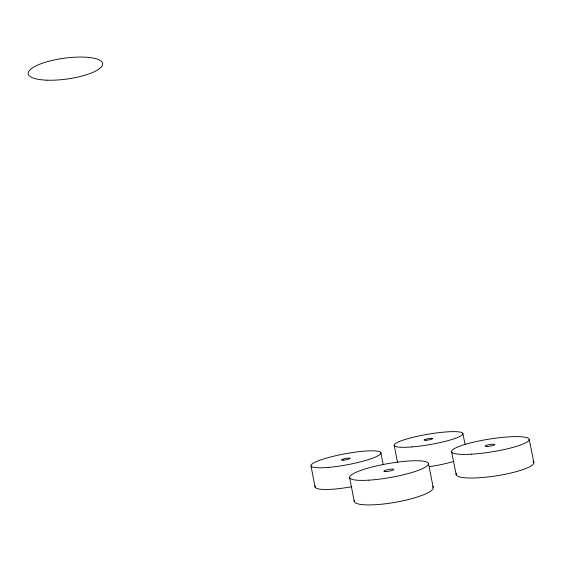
<?xml version="1.0" encoding="UTF-8"?>
<svg xmlns="http://www.w3.org/2000/svg" width="562" height="562" viewBox="0 0 562 562"><rect width="100%" height="100%" fill="white"/><g stroke="black" fill="none" stroke-linecap="round" stroke-linejoin="round"><path stroke-width="0.84" d="M529.186 439.344L533.893 462.533M462.905 433.653L465.055 444.43M451.623 451.792L456.168 474.679M428.518 463.657L433.225 487.57M394.208 445.406L397.545 462.519M380.896 452.881L383.207 464.76M349.648 477.595L354.229 501.381M311.011 465.898L315.05 487.085M532.825 461.163A39.34 7.425 -8.8 0 1 497.138 475.712A39.34 7.425 -8.8 0 1 456.428 473.316M432.403 486.263A40.099 8.044 -9.9 0 1 396.034 502.168A40.099 8.044 -9.9 0 1 354.348 500.271M351.714 486.685A35.589 6.379 -10.4 0 1 315.296 485.863M453.45 461.514A34.893 6.006 -9.6 0 1 429.565 466.636M471.539 454.166A39.284 6.505 -9 0 0 529.193 439.4A39.284 6.505 -9 0 0 470.443 442.933A39.284 6.505 -9 0 0 471.539 454.166M487.345 446.404A4.918 0.815 -9 0 0 494.89 444.598A4.918 0.815 -9 0 0 487.879 444.893A4.918 0.815 -9 0 0 487.345 446.404M368.897 480.159A40.05 7.046 -10 0 0 428.525 463.91A40.05 7.046 -10 0 0 369.789 467.626A40.05 7.046 -10 0 0 368.897 480.159M386.129 471.525A5.016 0.878 -10 0 0 393.8 469.523A5.016 0.878 -10 0 0 386.67 469.881A5.016 0.878 -10 0 0 386.129 471.525M328.749 467.366A35.547 5.585 -10.5 0 0 380.903 452.958A35.547 5.585 -10.5 0 0 328.166 457.63A35.547 5.585 -10.5 0 0 328.749 467.366M343.621 460.145A4.454 0.703 -10.5 0 0 350.21 458.346A4.454 0.703 -10.5 0 0 343.656 458.901A4.454 0.703 -10.5 0 0 343.621 460.145M46.808 80.176A37.598 10.502 -7.8 0 0 102.713 63.949A37.598 10.502 -7.8 0 0 46.779 61.834A37.598 10.502 -7.8 0 0 46.808 80.176M412.023 446.909A34.851 5.262 -9.7 0 0 462.898 433.583A34.851 5.262 -9.7 0 0 410.717 437.882A34.851 5.262 -9.7 0 0 412.023 446.909M426.094 440.25A4.37 0.66 -9.7 0 0 432.642 438.599A4.37 0.66 -9.7 0 0 426.27 439.062A4.37 0.66 -9.7 0 0 426.094 440.25"/></g></svg>
